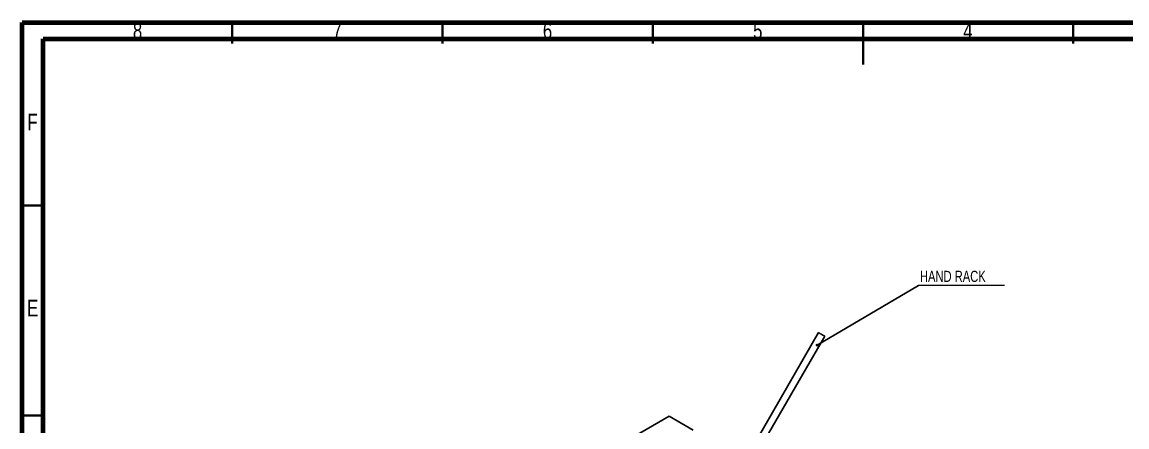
# Model space of a CAD drawing. Header units: millimetres. Extents: x 15 to 1266, y -324 to 294.
# Drawn here: x 15 to 277.8, y 195.8 to 292.1 of the extents above; entities that cross this region are included whole.
import ezdxf

# ---------------------------------------------------------------- set-up
doc = ezdxf.new("R2010")
doc.units = ezdxf.units.MM
doc.styles.add('SLDTEXTSTYLE0', font='TXT', dxfattribs={"width": 0.75})
doc.dimstyles.new('SLDDIMSTYLE0', dxfattribs={"dimtxt": 0.18, "dimasz": 0.651282, "dimexe": 0, "dimexo": 0.0625, "dimgap": 0, "dimtad": 0, "dimtih": 1, "dimtoh": 1, "dimdec": 0, "dimrnd": 1e-09, "dimzin": 0, "dimdsep": 46, "dimtxsty": 'Standard', "dimblk1": 'DOT', "dimblk2": 'DOT', "dimsah": 1, "dimcen": 0.09, "dimadec": 0, "dimazin": 0, "dimtfac": 0.651282, "dimtdec": 0, "dimtofl": 0, "dimtmove": 0, "dimatfit": 3, "dimldrblk": 'DOT', "dimfxl": 1, "dimfrac": 2, "dimtolj": 1, "dimtzin": 0, "dimarcsym": 0})

# ---------------------------------------------------------------- blocks, each defined once
blk = doc.blocks.new('SW_NOTE_0_5')
at = {"color": 0, "linetype": 'Continuous', "lineweight": 0}
blk.add_line((20.53, 0), (0, 0), dxfattribs=at)
at = {"color": 0, "linetype": 'Continuous', "lineweight": 0, "insert": (0.39, 3.52), "char_height": 2.646, "attachment_point": 1, "style": 'SLDTEXTSTYLE0'}
blk.add_mtext('HAND RACK', dxfattribs=at)
blk = doc.blocks.new('_Dot')
at = {"color": 0, "linetype": 'ByBlock', "lineweight": -2}
blk.add_line((-0.5, 0), (-1, 0), dxfattribs=at)
at = {"color": 0, "linetype": 'ByBlock', "const_width": 0.5}
blk.add_lwpolyline([(-0.25, 0, 1), (0.25, 0, 1)], format="xyb", close=True, dxfattribs=at)

msp = doc.modelspace()

# ---------------------------------------------------------------- linework, layer by layer
at = {"color": 7, "linetype": 'Continuous', "lineweight": 70}
for p, q in [((15, 5), (15, 292)), ((15, 292), (415, 292)), ((20, 11.133525), (20, 288.133525)), ((20, 288.133525), (409.4024721, 288.133525))]:
    msp.add_line(p, q, dxfattribs=at)
at = {"color": 7, "linetype": 'Continuous', "lineweight": 35}
for p, q in [((65, 287), (65, 292)), ((115, 287), (115, 292)), ((165, 287), (165, 292)), ((215, 292.001), (215, 281.999)), ((215, 287), (215, 292)), ((265, 287), (265, 292)), ((20, 248.5), (15, 248.5)), ((20, 198.5), (15, 198.5))]:
    msp.add_line(p, q, dxfattribs=at)
at = {"color": 7, "linetype": 'Continuous', "lineweight": 25}
for p, q in [((204.4300749, 218.2399176), (136.9300749, 101.3264884)), ((138.3763373, 100.4914884), (205.8763373, 217.4049176)), ((205.8763373, 217.4049176), (205.7436403, 217.4815672)), ((105.2199868, 161.5966173), (168.8595971, 198.3349823)), ((174.5871448, 195.0285394), (168.8595971, 198.3349823))]:
    msp.add_line(p, q, dxfattribs=at)
at = {"color": 7, "linetype": 'Continuous', "lineweight": 25, "flags": 128}
msp.add_lwpolyline([(205.7436403, 217.4815672), (205.6765598, 217.5203033), (205.5983249, 217.5654786), (205.510603, 217.61613), (205.4152639, 217.6711781), (205.3143395, 217.7294496), (205.2099807, 217.7897025), (205.104412, 217.8506527), (204.9998832, 217.9110011), (204.8986222, 217.9694615), (204.8027872, 218.024788), (204.7144208, 218.0758012), (204.6354064, 218.1214141), (204.5674279, 218.1606543), (204.5119343, 218.1926856), (204.4701083, 218.2168253), (204.4428413, 218.2325588), (204.4307145, 218.239551), (204.4300749, 218.2399176)], dxfattribs=at)

# ---------------------------------------------------------------- block references
at = {"color": 7, "linetype": 'Continuous', "lineweight": 0}
msp.add_blockref('SW_NOTE_0_5', (228.150904, 229.4346701), dxfattribs=at)

# ---------------------------------------------------------------- texts
at = {"color": 7, "linetype": 'Continuous', "lineweight": 0, "char_height": 3.96875, "attachment_point": 2, "style": 'SLDTEXTSTYLE0'}
for s, insert in [('8', (42.4600369, 292.0601541)), ('7', (89.9600369, 292.0601541)), ('6', (139.9600369, 292.0601541)), ('5', (189.9600369, 292.0601541)), ('4', (239.9600369, 292.0601541)), ('F', (17.4577402, 270.3101541)), ('E', (17.5078089, 226.0601541))]:
    msp.add_mtext(s, dxfattribs=dict(at, insert=insert))

# ---------------------------------------------------------------- leaders
at = {"color": 7, "linetype": 'Continuous', "lineweight": 0}
msp.add_leader([(204.0586589, 215.270459), (228.150904, 229.4346701)], dimstyle='SLDDIMSTYLE0', dxfattribs=at)

doc.saveas('drawing.dxf')
